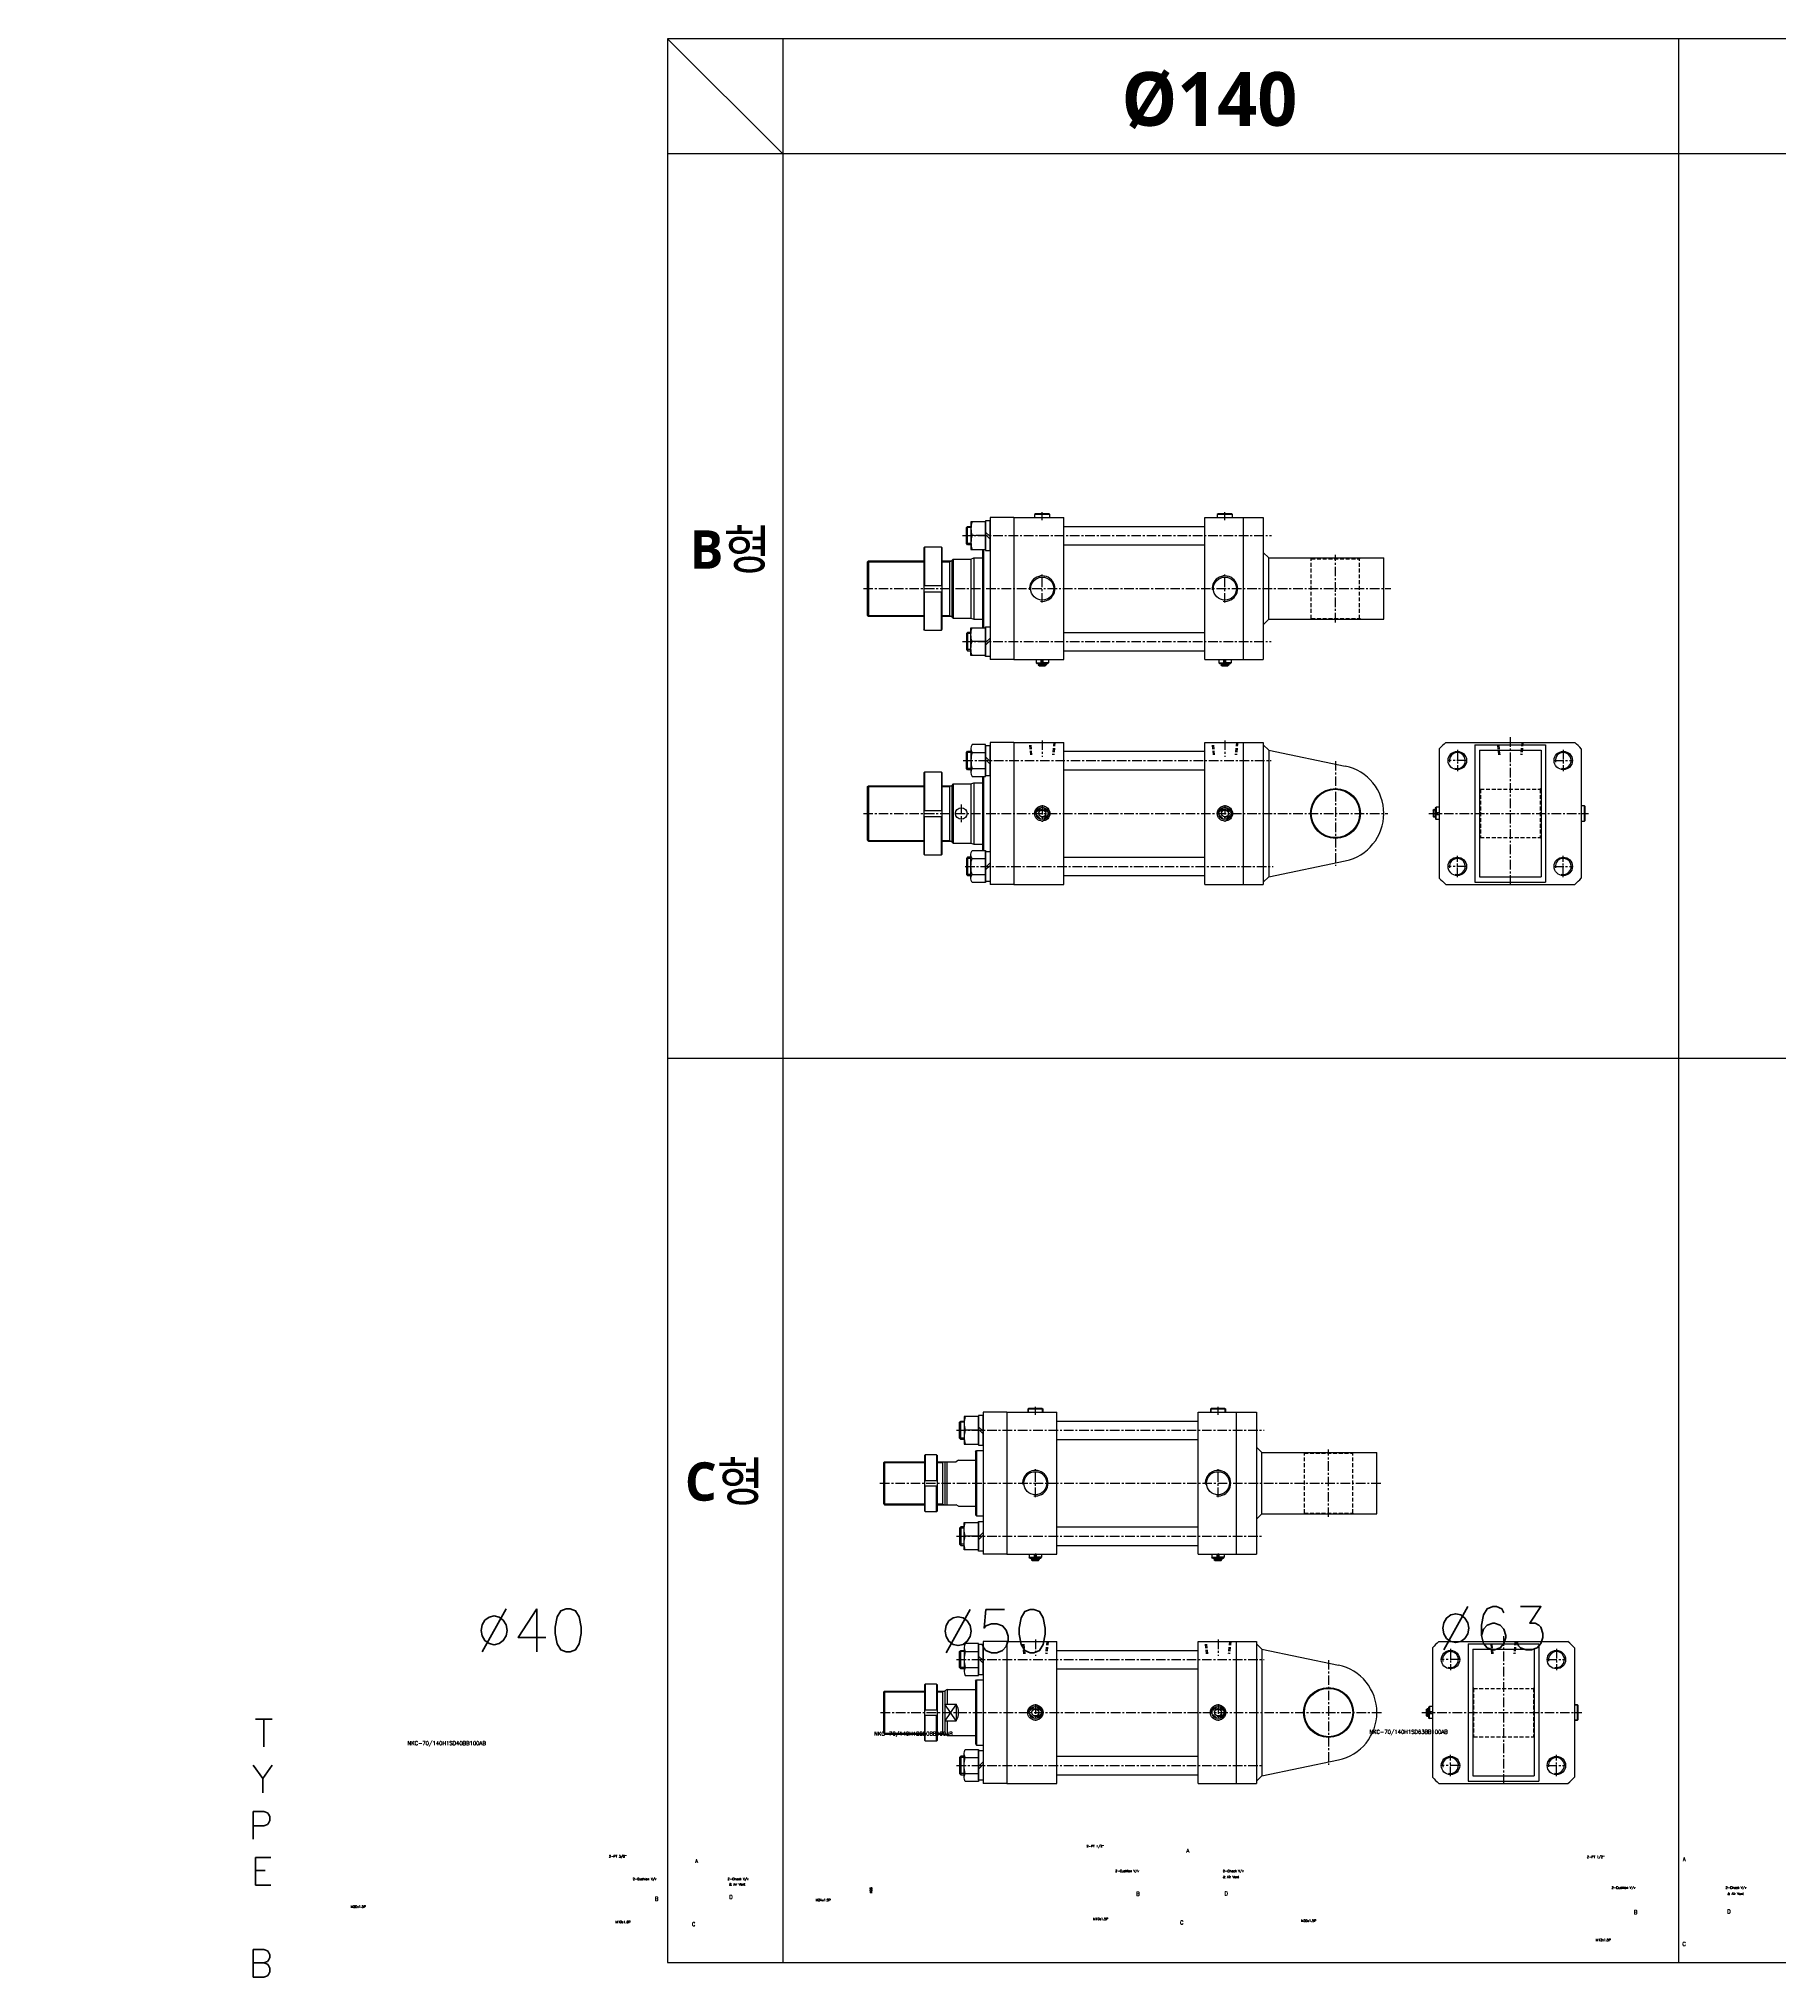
# Model space of a CAD drawing. Extents: x -819 to 29893, y -8942 to 9886.
# Drawn here: x -819 to 1448, y -19 to 2506 of the extents above; entities that cross this region are included whole.
import ezdxf

# ---------------------------------------------------------------- set-up
doc = ezdxf.new("R2010")
doc.units = 0
doc.header["$LTSCALE"] = 10
doc.header["$MEASUREMENT"] = 0
doc.linetypes.add('CENTER', pattern=[2, 1.25, -0.25, 0.25, -0.25])
doc.linetypes.add('HIDDENX2', pattern=[0.75, 0.5, -0.25])
doc.layers.get('0').update_dxf_attribs({"linetype": 'CONTINUOUS'})
for name, color, linetype in [('HID', 2, 'HIDDENX2'), ('Line', 7, 'CONTINUOUS'), ('ML', 7, 'CONTINUOUS')]:
    doc.layers.add(name, color=color, linetype=linetype)
doc.styles.add('GHS', font='romans', dxfattribs={"bigfont": 'ghs'})
doc.styles.add('문자', font='romans.shx')

msp = doc.modelspace()

# ---------------------------------------------------------------- linework, layer by layer
for p, q in [((9354.3, 2505.7), (0, 2505.7)), ((0, 2505.7), (0, 0)), ((150, 2355.7), (0, 2505.7)), ((150, 2505.7), (150, 0)), ((1317.3, 0), (1317.3, 2505.7)), ((9354.3, 2355.7), (0, 2355.7)), ((0, 1177.9), (9354.3, 1177.9)), ((0, 0), (9354.3, 0))]:
    msp.add_line(p, q)
at = {"layer": 'HID'}
for p, q in [((837.6, 1829.5), (838.6, 1828.5)), ((838.6, 1750.5), (838.6, 1828.5)), ((838.6, 1828.5), (901.6, 1828.5)), ((902.6, 1829.5), (901.6, 1828.5)), ((901.6, 1750.5), (901.6, 1828.5)), ((837.6, 1749.5), (838.6, 1750.5)), ((838.6, 1750.5), (901.6, 1750.5)), ((902.6, 1749.5), (901.6, 1750.5)), ((473.1, 1573.1), (471.5, 1589.1)), ((474.7, 1573.1), (473.1, 1589.1)), ((503.1, 1589.1), (501.5, 1573.1)), ((504.7, 1589.1), (503.1, 1573.1)), ((711.1, 1573.1), (709.5, 1589.1)), ((712.7, 1573.1), (711.1, 1589.1)), ((741.1, 1589.1), (739.5, 1573.1)), ((742.7, 1589.1), (741.1, 1573.1)), ((1082.9, 1573.1), (1081.3, 1589.1)), ((1084.5, 1573.1), (1082.9, 1589.1)), ((1112.9, 1589.1), (1111.3, 1573.1)), ((1114.5, 1589.1), (1112.9, 1573.1)), ((1057.9, 1529.1), (1058.9, 1528.1)), ((1058.9, 1528.1), (1136.9, 1528.1)), ((1058.9, 1528.1), (1058.9, 1465.1)), ((1137.9, 1529.1), (1136.9, 1528.1)), ((1136.9, 1528.1), (1136.9, 1465.1)), ((1057.9, 1464.1), (1058.9, 1465.1)), ((1058.9, 1465.1), (1136.9, 1465.1)), ((1137.9, 1464.1), (1136.9, 1465.1)), ((828.6, 664.2), (829.6, 663.2)), ((829.6, 585.2), (829.6, 663.2)), ((829.6, 663.2), (892.6, 663.2)), ((893.6, 664.2), (892.6, 663.2)), ((892.6, 585.2), (892.6, 663.2)), ((828.6, 584.2), (829.6, 585.2)), ((829.6, 585.2), (892.6, 585.2)), ((893.6, 584.2), (892.6, 585.2)), ((464.1, 402), (462.5, 418)), ((465.7, 402), (464.1, 418)), ((494.1, 418), (492.5, 402)), ((495.7, 418), (494.1, 402)), ((702.1, 402), (700.5, 418)), ((703.7, 402), (702.1, 418)), ((732.1, 418), (730.5, 402)), ((733.7, 418), (732.1, 402)), ((1074, 402), (1072.4, 418)), ((1075.6, 402), (1074, 418)), ((1104, 418), (1102.4, 402)), ((1105.6, 418), (1104, 402)), ((1049, 358), (1050, 357)), ((1050, 357), (1128, 357)), ((1050, 357), (1050, 294)), ((1129, 358), (1128, 357)), ((1128, 357), (1128, 294)), ((1049, 293), (1050, 294)), ((1050, 294), (1128, 294)), ((1129, 293), (1128, 294))]:
    msp.add_line(p, q, dxfattribs=at)
at = {"layer": 'Line'}
for p, q in [((395.2, 1868.9), (389.2, 1868.9)), ((395.2, 1848.1), (389.2, 1848.1)), ((260.6, 1824.5), (333.8, 1824.5)), ((357.8, 1824.5), (367.1, 1824.5)), ((367.1, 1824.5), (368.8, 1825.5)), ((260.6, 1754.5), (333.8, 1754.5)), ((357.8, 1754.5), (367.1, 1754.5)), ((367.1, 1754.5), (368.8, 1753.5)), ((395.2, 1730.9), (389.2, 1730.9)), ((395.2, 1710.1), (389.2, 1710.1)), ((483.6, 1692), (483.6, 1689.5)), ((492.6, 1692), (492.6, 1689.5)), ((721.6, 1692), (721.6, 1689.5)), ((730.6, 1692), (730.6, 1689.5)), ((395.2, 1576), (389.2, 1576)), ((395.2, 1555.2), (389.2, 1555.2)), ((260.6, 1531.6), (333.8, 1531.6)), ((357.8, 1531.6), (367.1, 1531.6)), ((367.1, 1531.6), (368.8, 1532.6)), ((1000.4, 1501.1), (997.9, 1501.1)), ((1000.4, 1492.1), (997.9, 1492.1)), ((260.6, 1461.6), (333.8, 1461.6)), ((357.8, 1461.6), (367.1, 1461.6)), ((367.1, 1461.6), (368.8, 1460.6)), ((395.2, 1438), (389.2, 1438)), ((395.2, 1417.2), (389.2, 1417.2)), ((469.6, 721.2), (469.6, 716.7)), ((488.6, 716.7), (488.6, 721.2)), ((707.6, 721.2), (707.6, 716.7)), ((726.6, 716.7), (726.6, 721.2)), ((281.6, 651.2), (334.5, 651.2)), ((351.5, 651.2), (358.1, 651.2)), ((358.1, 651.2), (359.9, 652.2)), ((281.6, 597.2), (334.5, 597.2)), ((351.5, 597.2), (358.1, 597.2)), ((358.1, 597.2), (359.9, 596.2)), ((386.2, 565.6), (380.2, 565.6)), ((386.2, 544.8), (380.2, 544.8)), ((474.6, 526.7), (474.6, 524.2)), ((483.6, 526.7), (483.6, 524.2)), ((712.6, 526.7), (712.6, 524.2)), ((721.6, 526.7), (721.6, 524.2)), ((386.2, 404.9), (380.2, 404.9)), ((386.2, 384.2), (380.2, 384.2)), ((358.1, 352.5), (359.9, 353.5)), ((281.6, 352.5), (334.5, 352.5)), ((351.5, 352.5), (358.1, 352.5)), ((376.1, 336.3), (361.1, 314.8)), ((376.1, 314.8), (361.1, 336.3)), ((991.5, 330), (989, 330)), ((1186, 335), (1181.5, 335)), ((991.5, 321), (989, 321)), ((1181.5, 316), (1186, 316)), ((281.6, 298.5), (334.5, 298.5)), ((351.5, 298.5), (358.1, 298.5)), ((358.1, 298.5), (359.9, 297.5)), ((386.2, 266.9), (380.2, 266.9)), ((386.2, 246.2), (380.2, 246.2))]:
    msp.add_line(p, q, dxfattribs=at)
for centre in [(488.1, 1496.6), (726.1, 1496.6), (479.1, 325.5), (717.1, 325.5)]:
    msp.add_circle(centre, 4.5, dxfattribs=at)
for centre, radius, start, end in [((488.1, 1789.5), 16.6, 262.807, 186.1554), ((726.1, 1789.5), 16.6, 262.807, 186.1554), ((1028.9, 1565.6), 10.4, 251.9737, 192.9554), ((1166.9, 1565.6), 10.4, 257.8599, 190.8987), ((488.1, 1496.6), 9.5, 261.4114, 188.1478), ((726.1, 1496.6), 9.5, 261.4114, 188.1478), ((1028.9, 1427.6), 10.4, 255.4467, 191.0432), ((1166.9, 1427.6), 10.4, 255.7855, 190.7916), ((479.1, 624.2), 16.6, 262.807, 186.1554), ((717.1, 624.2), 16.6, 262.807, 186.1554), ((1020, 394.5), 10.4, 251.9737, 192.9554), ((1158, 394.5), 10.4, 257.8599, 190.8987), ((479.1, 325.5), 9.5, 261.4114, 188.1478), ((717.1, 325.5), 9.5, 261.4114, 188.1478), ((1020, 256.5), 10.4, 255.4467, 191.0432), ((1158, 256.5), 10.4, 255.7855, 190.7916)]:
    msp.add_arc(centre, radius, start, end, dxfattribs=at)
at = {"layer": 'ML'}
for p, q in [((390.8, 1846.5), (390.8, 1870.5)), ((395.2, 1874.1), (395.2, 1842.9)), ((420.1, 1882), (420.1, 1697)), ((451.1, 1882), (420.1, 1882)), ((451.1, 1882), (451.1, 1697)), ((451.1, 1882), (516.1, 1882)), ((479.1, 1887), (478.1, 1886)), ((498.1, 1886), (478.1, 1886)), ((478.1, 1886), (478.1, 1882)), ((497.1, 1887), (479.1, 1887)), ((497.1, 1887), (498.1, 1886)), ((498.1, 1882), (498.1, 1886)), ((516.1, 1697), (516.1, 1882)), ((516.1, 1870.5), (700.1, 1870.5)), ((700.1, 1697), (700.1, 1882)), ((700.1, 1882), (750.1, 1882)), ((717.1, 1887), (716.1, 1886)), ((736.1, 1886), (716.1, 1886)), ((716.1, 1886), (716.1, 1882)), ((735.1, 1887), (717.1, 1887)), ((735.1, 1887), (736.1, 1886)), ((736.1, 1882), (736.1, 1886)), ((750.1, 1697), (750.1, 1882)), ((750.1, 1882), (776.1, 1882)), ((776.1, 1882), (776.1, 1697)), ((333.8, 1842.5), (334.8, 1843.5)), ((356.8, 1843.5), (334.8, 1843.5)), ((334.8, 1843.5), (334.8, 1793.5)), ((356.8, 1843.5), (356.8, 1793.5)), ((356.8, 1843.5), (357.8, 1842.5)), ((414.2, 1863.1), (420.1, 1857.2)), ((414.2, 1859.8), (420.1, 1853.9)), ((516.1, 1846.5), (700.1, 1846.5)), ((260.1, 1824), (261.6, 1825.5)), ((260.1, 1824), (260.1, 1755)), ((261.6, 1825.5), (261.6, 1753.5)), ((261.6, 1825.5), (333.8, 1825.5)), ((333.8, 1842.5), (333.8, 1736.5)), ((357.8, 1736.5), (357.8, 1842.5)), ((357.8, 1825.5), (370.1, 1825.5)), ((367.1, 1825.5), (367.1, 1753.5)), ((372.1, 1828), (370.1, 1826)), ((370.1, 1826), (370.1, 1753)), ((372.1, 1828), (395.1, 1828)), ((372.1, 1828), (372.1, 1751)), ((395.1, 1828), (399.1, 1829.5)), ((395.1, 1828), (395.1, 1751)), ((399.1, 1829.5), (399.1, 1749.5)), ((399.1, 1829.5), (410.1, 1829.5)), ((410.1, 1840.5), (410.1, 1738.5)), ((411.6, 1840.5), (411.6, 1738.5)), ((776.1, 1836.5), (783.1, 1829.5)), ((783.1, 1749.5), (783.1, 1829.5)), ((783.1, 1829.5), (933.1, 1829.5)), ((933.1, 1749.5), (933.1, 1829.5)), ((333.8, 1793.5), (357.8, 1793.5)), ((333.8, 1785.5), (357.8, 1785.5)), ((334.8, 1735.5), (334.8, 1785.5)), ((356.8, 1735.5), (356.8, 1785.5)), ((260.1, 1755), (261.6, 1753.5)), ((261.6, 1753.5), (333.8, 1753.5)), ((357.8, 1753.5), (370.1, 1753.5)), ((372.1, 1751), (370.1, 1753)), ((372.1, 1751), (395.1, 1751)), ((395.1, 1751), (399.1, 1749.5)), ((399.1, 1749.5), (410.1, 1749.5)), ((776.1, 1742.5), (783.1, 1749.5)), ((783.1, 1749.5), (933.1, 1749.5)), ((334.8, 1735.5), (333.8, 1736.5)), ((334.8, 1735.5), (356.8, 1735.5)), ((356.8, 1735.5), (357.8, 1736.5)), ((390.8, 1732.5), (390.8, 1708.5)), ((395.2, 1704.9), (395.2, 1736.1)), ((414.2, 1720.5), (396.8, 1720.5)), ((414.2, 1719.2), (420.1, 1725.1)), ((414.2, 1715.9), (420.1, 1721.8)), ((516.1, 1732.5), (700.1, 1732.5)), ((451.1, 1697), (420.1, 1697)), ((451.1, 1697), (516.1, 1697)), ((480.1, 1697), (480.1, 1693)), ((480.1, 1693), (486.8, 1693)), ((481.1, 1692), (480.1, 1693)), ((481.1, 1692), (495.1, 1692)), ((483.1, 1692), (483.1, 1690)), ((486.8, 1692), (486.8, 1697)), ((489.4, 1692), (489.4, 1697)), ((496.1, 1693), (489.4, 1693)), ((493.1, 1692), (493.1, 1690)), ((495.1, 1692), (496.1, 1693)), ((496.1, 1697), (496.1, 1693)), ((516.1, 1708.5), (700.1, 1708.5)), ((700.1, 1697), (750.1, 1697)), ((718.1, 1697), (718.1, 1693)), ((718.1, 1693), (724.8, 1693)), ((719.1, 1692), (718.1, 1693)), ((719.1, 1692), (733.1, 1692)), ((721.1, 1692), (721.1, 1690)), ((724.8, 1692), (724.8, 1697)), ((727.4, 1692), (727.4, 1697)), ((734.1, 1693), (727.4, 1693)), ((731.1, 1692), (731.1, 1690)), ((733.1, 1692), (734.1, 1693)), ((734.1, 1697), (734.1, 1693)), ((750.1, 1697), (776.1, 1697)), ((483.1, 1690), (493.1, 1690)), ((484.1, 1689), (483.1, 1690)), ((484.1, 1689), (492.1, 1689)), ((492.1, 1689), (493.1, 1690)), ((721.1, 1690), (731.1, 1690)), ((722.1, 1689), (721.1, 1690)), ((722.1, 1689), (730.1, 1689)), ((730.1, 1689), (731.1, 1690)), ((390.8, 1553.6), (390.8, 1577.6)), ((395.2, 1581.2), (395.2, 1550)), ((396.8, 1576), (414.2, 1576)), ((414.2, 1570.2), (420.1, 1564.3)), ((414.2, 1566.9), (420.1, 1561)), ((451.1, 1589.1), (420.1, 1589.1)), ((420.1, 1589.1), (420.1, 1404.1)), ((451.1, 1589.1), (451.1, 1404.1)), ((451.1, 1589.1), (516.1, 1589.1)), ((516.1, 1404.1), (516.1, 1589.1)), ((516.1, 1577.6), (700.1, 1577.6)), ((700.1, 1404.1), (700.1, 1589.1)), ((700.1, 1589.1), (750.1, 1589.1)), ((750.1, 1404.1), (750.1, 1589.1)), ((750.1, 1589.1), (776.1, 1589.1)), ((776.1, 1589.1), (776.1, 1404.1)), ((776.1, 1586.1), (783.1, 1579.1)), ((783.1, 1579.1), (882.9, 1558.3)), ((783.1, 1579.1), (783.1, 1414.1)), ((1005.4, 1580.7), (1005.4, 1456.6)), ((1013.9, 1589.1), (1182, 1589.1)), ((1051.9, 1586.1), (1051.9, 1407.1)), ((1051.9, 1586.1), (1143.9, 1586.1)), ((1057.9, 1579.1), (1057.9, 1414.1)), ((1057.9, 1579.1), (1137.9, 1579.1)), ((1137.9, 1579.1), (1137.9, 1414.1)), ((1143.9, 1586.1), (1143.9, 1407.1)), ((1190.4, 1580.7), (1190.4, 1456.6)), ((333.8, 1549.6), (334.8, 1550.6)), ((333.8, 1549.6), (333.8, 1443.6)), ((334.8, 1550.6), (334.8, 1500.6)), ((356.8, 1550.6), (334.8, 1550.6)), ((356.8, 1550.6), (356.8, 1500.6)), ((356.8, 1550.6), (357.8, 1549.6)), ((357.8, 1443.6), (357.8, 1549.6)), ((396.8, 1555.2), (414.2, 1555.2)), ((410.1, 1544.8), (410.1, 1448.4)), ((411.6, 1544.8), (411.6, 1448.4)), ((516.1, 1553.6), (700.1, 1553.6)), ((260.1, 1531.1), (261.6, 1532.6)), ((260.1, 1531.1), (260.1, 1462.1)), ((261.6, 1532.6), (333.8, 1532.6)), ((261.6, 1532.6), (261.6, 1460.6)), ((357.8, 1532.6), (370.1, 1532.6)), ((367.1, 1532.6), (367.1, 1460.6)), ((372.1, 1535.1), (370.1, 1533.1)), ((370.1, 1533.1), (370.1, 1460.1)), ((372.1, 1535.1), (372.1, 1458.1)), ((372.1, 1535.1), (395.1, 1535.1)), ((395.1, 1535.1), (399.1, 1536.6)), ((395.1, 1535.1), (395.1, 1458.1)), ((399.1, 1536.6), (399.1, 1456.6)), ((399.1, 1536.6), (410.1, 1536.6)), ((333.8, 1500.6), (357.8, 1500.6)), ((333.8, 1492.6), (357.8, 1492.6)), ((334.8, 1442.6), (334.8, 1492.6)), ((356.8, 1442.6), (356.8, 1492.6)), ((486.8, 1504.5), (480.2, 1497.9)), ((480.2, 1495.3), (486.8, 1488.7)), ((489.4, 1504.5), (496, 1497.9)), ((496, 1495.3), (489.4, 1488.7)), ((724.8, 1504.5), (718.2, 1497.9)), ((718.2, 1495.3), (724.8, 1488.7)), ((727.4, 1504.5), (734, 1497.9)), ((734, 1495.3), (727.4, 1488.7)), ((997.4, 1500.6), (998.4, 1501.6)), ((997.4, 1500.6), (997.4, 1492.6)), ((997.4, 1492.6), (998.4, 1491.6)), ((998.4, 1501.6), (998.4, 1491.6)), ((1000.4, 1501.6), (998.4, 1501.6)), ((1000.4, 1491.6), (998.4, 1491.6)), ((1000.4, 1503.6), (1001.4, 1504.6)), ((1000.4, 1503.6), (1000.4, 1489.6)), ((1000.4, 1497.9), (1005.4, 1497.9)), ((1000.4, 1495.3), (1005.4, 1495.3)), ((1005.4, 1504.6), (1001.4, 1504.6)), ((1001.4, 1504.6), (1001.4, 1497.9)), ((1001.4, 1488.6), (1001.4, 1495.3)), ((1005.4, 1504.6), (1005.4, 1488.6)), ((1194.4, 1506.6), (1190.4, 1506.6)), ((1195.4, 1505.6), (1194.4, 1506.6)), ((1194.4, 1486.6), (1194.4, 1506.6)), ((1195.4, 1487.6), (1195.4, 1505.6)), ((1000.4, 1489.6), (1001.4, 1488.6)), ((1005.4, 1488.6), (1001.4, 1488.6)), ((1190.4, 1486.6), (1194.4, 1486.6)), ((1195.4, 1487.6), (1194.4, 1486.6)), ((260.1, 1462.1), (261.6, 1460.6)), ((261.6, 1460.6), (333.8, 1460.6)), ((334.8, 1442.6), (333.8, 1443.6)), ((334.8, 1442.6), (356.8, 1442.6)), ((356.8, 1442.6), (357.8, 1443.6)), ((357.8, 1460.6), (370.1, 1460.6)), ((372.1, 1458.1), (370.1, 1460.1)), ((372.1, 1458.1), (395.1, 1458.1)), ((390.8, 1439.6), (390.8, 1415.6)), ((395.1, 1458.1), (399.1, 1456.6)), ((395.2, 1412), (395.2, 1443.2)), ((399.1, 1456.6), (410.1, 1456.6)), ((516.1, 1439.6), (700.1, 1439.6)), ((1005.4, 1456.6), (1005.4, 1412.5)), ((1190.4, 1456.6), (1190.4, 1412.5)), ((396.8, 1438), (414.2, 1438)), ((396.8, 1417.2), (414.2, 1417.2)), ((414.2, 1426.3), (420.1, 1432.2)), ((414.2, 1423), (420.1, 1428.9)), ((516.1, 1415.6), (700.1, 1415.6)), ((776.1, 1407.1), (783.1, 1414.1)), ((783.1, 1414.1), (882.9, 1434.9)), ((1057.9, 1414.1), (1137.9, 1414.1)), ((451.1, 1404.1), (420.1, 1404.1)), ((451.1, 1404.1), (516.1, 1404.1)), ((700.1, 1404.1), (750.1, 1404.1)), ((750.1, 1404.1), (776.1, 1404.1)), ((1013.9, 1404.1), (1182, 1404.1)), ((1051.9, 1407.1), (1143.9, 1407.1)), ((386.2, 708.8), (386.2, 677.6)), ((411.1, 716.7), (411.1, 531.7)), ((442.1, 716.7), (411.1, 716.7)), ((442.1, 716.7), (442.1, 531.7)), ((442.1, 716.7), (507.1, 716.7)), ((470.1, 721.7), (469.1, 720.7)), ((489.1, 720.7), (469.1, 720.7)), ((469.1, 720.7), (469.1, 716.7)), ((488.1, 721.7), (470.1, 721.7)), ((488.1, 721.7), (489.1, 720.7)), ((489.1, 716.7), (489.1, 720.7)), ((507.1, 531.7), (507.1, 716.7)), ((691.1, 531.7), (691.1, 716.7)), ((691.1, 716.7), (741.1, 716.7)), ((708.1, 721.7), (707.1, 720.7)), ((727.1, 720.7), (707.1, 720.7)), ((707.1, 720.7), (707.1, 716.7)), ((726.1, 721.7), (708.1, 721.7)), ((726.1, 721.7), (727.1, 720.7)), ((727.1, 716.7), (727.1, 720.7)), ((741.1, 531.7), (741.1, 716.7)), ((741.1, 716.7), (767.1, 716.7)), ((767.1, 716.7), (767.1, 531.7)), ((386.2, 703.6), (380.2, 703.6)), ((386.2, 682.8), (380.2, 682.8)), ((381.9, 681.2), (381.9, 705.2)), ((405.2, 693.2), (387.8, 693.2)), ((405.2, 697.8), (411.1, 691.9)), ((405.2, 694.5), (411.1, 688.6)), ((507.1, 705.2), (691.1, 705.2)), ((334.5, 660.2), (335.5, 661.2)), ((334.5, 660.2), (334.5, 588.2)), ((335.5, 661.2), (335.5, 627.7)), ((350.5, 661.2), (335.5, 661.2)), ((350.5, 661.2), (350.5, 627.7)), ((350.5, 661.2), (351.5, 660.2)), ((351.5, 588.2), (351.5, 660.2)), ((401.1, 665.2), (402.6, 666.7)), ((401.1, 665.2), (401.1, 583.2)), ((402.6, 666.7), (402.6, 581.7)), ((402.6, 666.7), (411.1, 666.7)), ((507.1, 681.2), (691.1, 681.2)), ((767.1, 671.2), (774.1, 664.2)), ((774.1, 664.2), (924.1, 664.2)), ((774.1, 584.2), (774.1, 664.2)), ((924.1, 584.2), (924.1, 664.2)), ((281.1, 650.7), (282.6, 652.2)), ((281.1, 650.7), (281.1, 597.7)), ((282.6, 652.2), (282.6, 596.2)), ((282.6, 652.2), (334.5, 652.2)), ((351.5, 652.2), (361.1, 652.2)), ((358.1, 652.2), (358.1, 596.2)), ((361.1, 652.2), (361.1, 596.2)), ((361.1, 652.2), (376.1, 652.2)), ((364.1, 596.2), (364.1, 652.2)), ((379.1, 654.2), (376.1, 652.2)), ((379.1, 654.2), (401.1, 654.2)), ((334.5, 627.7), (351.5, 627.7)), ((334.5, 620.7), (351.5, 620.7)), ((335.5, 587.2), (335.5, 620.7)), ((350.5, 587.2), (350.5, 620.7)), ((281.1, 597.7), (282.6, 596.2)), ((282.6, 596.2), (334.5, 596.2)), ((334.5, 588.2), (335.5, 587.2)), ((335.5, 587.2), (350.5, 587.2)), ((350.5, 587.2), (351.5, 588.2)), ((351.5, 596.2), (361.1, 596.2)), ((361.1, 596.2), (376.1, 596.2)), ((379.1, 594.2), (376.1, 596.2)), ((379.1, 594.2), (401.1, 594.2)), ((401.1, 583.2), (402.6, 581.7)), ((402.6, 581.7), (411.1, 581.7)), ((767.1, 577.2), (774.1, 584.2)), ((774.1, 584.2), (924.1, 584.2)), ((381.9, 567.2), (381.9, 543.2)), ((386.2, 539.6), (386.2, 570.8)), ((405.2, 553.9), (411.1, 559.8)), ((405.2, 550.6), (411.1, 556.5)), ((507.1, 567.2), (691.1, 567.2)), ((405.2, 555.2), (387.8, 555.2)), ((442.1, 531.7), (411.1, 531.7)), ((442.1, 531.7), (507.1, 531.7)), ((471.1, 531.7), (471.1, 527.7)), ((477.8, 526.7), (477.8, 531.7)), ((480.4, 526.7), (480.4, 531.7)), ((487.1, 531.7), (487.1, 527.7)), ((507.1, 543.2), (691.1, 543.2)), ((691.1, 531.7), (741.1, 531.7)), ((709.1, 531.7), (709.1, 527.7)), ((715.8, 526.7), (715.8, 531.7)), ((718.4, 526.7), (718.4, 531.7)), ((725.1, 531.7), (725.1, 527.7)), ((741.1, 531.7), (767.1, 531.7)), ((471.1, 527.7), (477.8, 527.7)), ((472.1, 526.7), (471.1, 527.7)), ((472.1, 526.7), (486.1, 526.7)), ((474.1, 526.7), (474.1, 524.7)), ((474.1, 524.7), (484.1, 524.7)), ((475.1, 523.7), (474.1, 524.7)), ((475.1, 523.7), (483.1, 523.7)), ((487.1, 527.7), (480.4, 527.7)), ((483.1, 523.7), (484.1, 524.7)), ((484.1, 526.7), (484.1, 524.7)), ((486.1, 526.7), (487.1, 527.7)), ((709.1, 527.7), (715.8, 527.7)), ((710.1, 526.7), (709.1, 527.7)), ((710.1, 526.7), (724.1, 526.7)), ((712.1, 526.7), (712.1, 524.7)), ((712.1, 524.7), (722.1, 524.7)), ((713.1, 523.7), (712.1, 524.7)), ((713.1, 523.7), (721.1, 523.7)), ((725.1, 527.7), (718.4, 527.7)), ((721.1, 523.7), (722.1, 524.7)), ((722.1, 526.7), (722.1, 524.7)), ((724.1, 526.7), (725.1, 527.7)), ((381.9, 382.5), (381.9, 406.5)), ((386.2, 410.1), (386.2, 378.9)), ((387.8, 404.9), (405.2, 404.9)), ((442.1, 418), (411.1, 418)), ((411.1, 418), (411.1, 233)), ((442.1, 418), (442.1, 233)), ((442.1, 418), (507.1, 418)), ((507.1, 233), (507.1, 418)), ((507.1, 406.5), (691.1, 406.5)), ((691.1, 233), (691.1, 418)), ((691.1, 418), (741.1, 418)), ((741.1, 233), (741.1, 418)), ((741.1, 418), (767.1, 418)), ((767.1, 418), (767.1, 233)), ((767.1, 415), (774.1, 408)), ((774.1, 408), (774.1, 243)), ((774.1, 408), (874, 387.2)), ((996.5, 409.6), (996.5, 285.5)), ((1004.9, 418), (1173.1, 418)), ((1043, 415), (1043, 236)), ((1043, 415), (1135, 415)), ((1049, 408), (1049, 243)), ((1049, 408), (1129, 408)), ((1129, 408), (1129, 243)), ((1135, 415), (1135, 236)), ((1181.5, 409.6), (1181.5, 285.5)), ((387.8, 384.1), (405.2, 384.1)), ((405.2, 399.1), (411.1, 393.2)), ((405.2, 395.8), (411.1, 389.9)), ((507.1, 382.5), (691.1, 382.5)), ((281.1, 352), (282.6, 353.5)), ((282.6, 353.5), (334.5, 353.5)), ((282.6, 353.5), (282.6, 297.5)), ((334.5, 361.5), (335.5, 362.5)), ((334.5, 361.5), (334.5, 289.5)), ((350.5, 362.5), (335.5, 362.5)), ((335.5, 362.5), (335.5, 329)), ((350.5, 362.5), (351.5, 361.5)), ((350.5, 362.5), (350.5, 329)), ((351.5, 289.5), (351.5, 361.5)), ((351.5, 353.5), (361.1, 353.5)), ((358.1, 353.5), (358.1, 297.5)), ((364.1, 355.5), (361.1, 353.8)), ((361.1, 353.8), (361.1, 297.3)), ((364.1, 355.5), (401.1, 355.5)), ((364.1, 355.5), (364.1, 336.3)), ((401.1, 366.5), (402.6, 368)), ((401.1, 366.5), (401.1, 284.5)), ((402.6, 368), (402.6, 283)), ((402.6, 368), (411.1, 368)), ((281.1, 352), (281.1, 299)), ((334.5, 329), (351.5, 329)), ((361.1, 336.3), (376.1, 336.3)), ((376.1, 336.3), (376.1, 314.8)), ((477.8, 333.4), (471.2, 326.8)), ((480.4, 333.4), (487, 326.8)), ((715.8, 333.4), (709.2, 326.8)), ((718.4, 333.4), (725, 326.8)), ((988.5, 329.5), (989.5, 330.5)), ((988.5, 329.5), (988.5, 321.5)), ((989.5, 330.5), (989.5, 320.5)), ((991.5, 330.5), (989.5, 330.5)), ((991.5, 332.5), (992.5, 333.5)), ((991.5, 332.5), (991.5, 318.5)), ((996.5, 333.5), (992.5, 333.5)), ((992.5, 333.5), (992.5, 326.8)), ((996.5, 333.5), (996.5, 317.5)), ((1185.5, 335.5), (1181.5, 335.5)), ((1186.5, 334.5), (1185.5, 335.5)), ((1185.5, 315.5), (1185.5, 335.5)), ((1186.5, 316.5), (1186.5, 334.5)), ((334.5, 322), (351.5, 322)), ((335.5, 288.5), (335.5, 322)), ((350.5, 288.5), (350.5, 322)), ((361.1, 314.8), (376.1, 314.8)), ((364.1, 314.8), (364.1, 295.5)), ((471.2, 324.2), (477.8, 317.6)), ((487, 324.2), (480.4, 317.6)), ((709.2, 324.2), (715.8, 317.6)), ((725, 324.2), (718.4, 317.6)), ((988.5, 321.5), (989.5, 320.5)), ((991.5, 320.5), (989.5, 320.5)), ((991.5, 326.8), (996.5, 326.8)), ((991.5, 324.2), (996.5, 324.2)), ((991.5, 318.5), (992.5, 317.5)), ((992.5, 317.5), (992.5, 324.2)), ((996.5, 317.5), (992.5, 317.5)), ((1181.5, 315.5), (1185.5, 315.5)), ((1186.5, 316.5), (1185.5, 315.5)), ((281.1, 299), (282.6, 297.5)), ((282.6, 297.5), (334.5, 297.5)), ((334.5, 289.5), (335.5, 288.5)), ((335.5, 288.5), (350.5, 288.5)), ((350.5, 288.5), (351.5, 289.5)), ((351.5, 297.5), (361.1, 297.5)), ((364.1, 295.5), (361.1, 297.3)), ((364.1, 295.5), (401.1, 295.5)), ((401.1, 284.5), (402.6, 283)), ((402.6, 283), (411.1, 283)), ((996.5, 285.5), (996.5, 241.5)), ((1181.5, 285.5), (1181.5, 241.5)), ((381.9, 268.5), (381.9, 244.5)), ((386.2, 240.9), (386.2, 272.1)), ((387.8, 266.9), (405.2, 266.9)), ((405.2, 255.2), (411.1, 261.1)), ((405.2, 251.9), (411.1, 257.8)), ((507.1, 268.5), (691.1, 268.5)), ((774.1, 243), (874, 263.9)), ((387.8, 246.1), (405.2, 246.1)), ((442.1, 233), (411.1, 233)), ((442.1, 233), (507.1, 233)), ((507.1, 244.5), (691.1, 244.5)), ((691.1, 233), (741.1, 233)), ((741.1, 233), (767.1, 233)), ((767.1, 236), (774.1, 243)), ((1004.9, 233), (1173.1, 233)), ((1043, 236), (1135, 236)), ((1049, 243), (1129, 243))]:
    msp.add_line(p, q, dxfattribs=at)
at = {"layer": 'ML', "color": 1, "linetype": 'CENTER'}
for p, q in [((488.1, 1878.7), (488.1, 1889.1)), ((726.1, 1878.7), (726.1, 1889.1)), ((384.2, 1858.5), (786.7, 1858.5)), ((414.2, 1858.5), (396.8, 1858.5)), ((870.1, 1745.5), (870.1, 1833.5)), ((488.1, 1771.2), (488.1, 1807.8)), ((726.1, 1771.2), (726.1, 1807.8)), ((255, 1789.5), (942.4, 1789.5)), ((384.2, 1720.5), (786.4, 1720.5)), ((488.1, 1697.8), (488.1, 1688.3)), ((726.1, 1697.8), (726.1, 1688.3)), ((488.1, 1591.8), (488.1, 1570.5)), ((726.1, 1591.8), (726.1, 1570.5)), ((1097.9, 1596.1), (1097.9, 1401.5)), ((385.2, 1565.6), (786.2, 1565.6)), ((1040.9, 1565.6), (1017, 1565.6)), ((1028.9, 1579.4), (1028.9, 1551.8)), ((1155, 1565.6), (1178.9, 1565.6)), ((1166.9, 1579.4), (1166.9, 1551.8)), ((870.1, 1564.9), (870.1, 1428.2)), ((255, 1496.6), (938.5, 1496.6)), ((382.6, 1508.1), (382.6, 1485.1)), ((488.1, 1507.6), (488.1, 1485.6)), ((726.1, 1507.6), (726.1, 1485.6)), ((991.6, 1496.6), (1200, 1496.6)), ((1028.9, 1413.8), (1028.9, 1441.4)), ((1166.9, 1413.8), (1166.9, 1441.4)), ((387.6, 1427.6), (788.9, 1427.6)), ((1040.9, 1427.6), (1017, 1427.6)), ((1155, 1427.6), (1178.9, 1427.6)), ((479.1, 713.4), (479.1, 723.8)), ((717.1, 713.4), (717.1, 723.8)), ((376.3, 693.2), (777.2, 693.2)), ((861.1, 580.2), (861.1, 668.2)), ((479.1, 605.9), (479.1, 642.5)), ((717.1, 605.9), (717.1, 642.5)), ((276.7, 624.2), (931.3, 624.2)), ((376.3, 555.2), (776.2, 555.2)), ((479.1, 532.5), (479.1, 523)), ((717.1, 532.5), (717.1, 523)), ((479.1, 420.7), (479.1, 399.5)), ((717.1, 420.7), (717.1, 399.5)), ((1020, 408.3), (1020, 380.8)), ((1089, 425), (1089, 230.4)), ((1158, 408.3), (1158, 380.8)), ((376.3, 394.5), (777.2, 394.5)), ((861.1, 393.9), (861.1, 257.2)), ((1031.9, 394.5), (1008.1, 394.5)), ((1146.1, 394.5), (1169.9, 394.5)), ((479.1, 336.5), (479.1, 314.5)), ((717.1, 336.5), (717.1, 314.5)), ((277.5, 325.5), (930.5, 325.5)), ((982.7, 325.5), (1191, 325.5)), ((376.3, 256.5), (776.2, 256.5)), ((1031.9, 256.5), (1008.1, 256.5)), ((1020, 242.8), (1020, 270.3)), ((1146.1, 256.5), (1169.9, 256.5)), ((1158, 242.8), (1158, 270.3))]:
    msp.add_line(p, q, dxfattribs=at)
at = {"layer": 'ML'}
for points in [[(395.2, 1846.5), (390.8, 1846.5), (389.2, 1848.1), (389.2, 1868.9), (390.8, 1870.5), (395.2, 1870.5)], [(420.1, 1839.1), (420.1, 1877.8), (414.2, 1877.8), (414.2, 1839.1), (420.1, 1839.1)], [(395.2, 1732.5), (390.8, 1732.5), (389.2, 1730.9), (389.2, 1710.1), (390.8, 1708.5), (395.2, 1708.5)], [(420.1, 1739.8), (420.1, 1701.1), (414.2, 1701.1), (414.2, 1739.8), (420.1, 1739.8)], [(395.2, 1553.6), (390.8, 1553.6), (389.2, 1555.2), (389.2, 1576), (390.8, 1577.6), (395.2, 1577.6)], [(420.1, 1546.2), (420.1, 1584.9), (414.2, 1584.9), (414.2, 1546.2), (420.1, 1546.2)], [(395.2, 1439.6), (390.8, 1439.6), (389.2, 1438), (389.2, 1417.2), (390.8, 1415.6), (395.2, 1415.6)], [(420.1, 1446.9), (420.1, 1408.2), (414.2, 1408.2), (414.2, 1446.9), (420.1, 1446.9)], [(411.1, 673.8), (411.1, 712.5), (405.2, 712.5), (405.2, 673.8), (411.1, 673.8)], [(386.2, 681.2), (381.9, 681.2), (380.2, 682.8), (380.2, 703.6), (381.9, 705.2), (386.2, 705.2)], [(386.2, 567.2), (381.9, 567.2), (380.2, 565.6), (380.2, 544.8), (381.9, 543.2), (386.2, 543.2)], [(411.1, 574.5), (411.1, 535.8), (405.2, 535.8), (405.2, 574.5), (411.1, 574.5)], [(386.2, 382.5), (381.9, 382.5), (380.2, 384.2), (380.2, 404.9), (381.9, 406.5), (386.2, 406.5)], [(411.1, 375.2), (411.1, 413.9), (405.2, 413.9), (405.2, 375.2), (411.1, 375.2)], [(386.2, 268.5), (381.9, 268.5), (380.2, 266.9), (380.2, 246.2), (381.9, 244.5), (386.2, 244.5)], [(411.1, 275.9), (411.1, 237.2), (405.2, 237.2), (405.2, 275.9), (411.1, 275.9)]]:
    msp.add_lwpolyline(points, dxfattribs=at)
for points in [[(414.2, 1876.5), (395.2, 1876.5), (395.2, 1840.5), (414.2, 1840.5)], [(414.2, 1702.5), (395.2, 1702.5), (395.2, 1738.5), (414.2, 1738.5)], [(405.2, 711.2), (386.2, 711.2), (386.2, 675.2), (405.2, 675.2)], [(405.2, 537.2), (386.2, 537.2), (386.2, 573.2), (405.2, 573.2)]]:
    msp.add_lwpolyline(points, close=True, dxfattribs=at)
for points in [[(396.8, 1876.5, 0.178633), (396.8, 1858.5, 0.178633), (396.8, 1840.5)], [(396.8, 1702.5, -0.178633), (396.8, 1720.5, -0.178633), (396.8, 1738.5)], [(414.2, 1586.4), (396.8, 1586.4, 0.309401), (396.8, 1576, 0.154701), (396.8, 1555.2, 0.309401), (396.8, 1544.8), (414.2, 1544.8), (414.2, 1586.4)], [(414.2, 1406.8), (396.8, 1406.8, -0.309401), (396.8, 1417.2, -0.154701), (396.8, 1438, -0.309401), (396.8, 1448.4), (414.2, 1448.4), (414.2, 1406.8)], [(387.8, 711.2, 0.178633), (387.8, 693.2, 0.178633), (387.8, 675.2)], [(387.8, 537.2, -0.178633), (387.8, 555.2, -0.178633), (387.8, 573.2)], [(405.2, 415.3), (387.8, 415.3, 0.309401), (387.8, 404.9, 0.154701), (387.8, 384.1, 0.309401), (387.8, 373.7), (405.2, 373.7), (405.2, 415.3)], [(405.2, 235.7), (387.8, 235.7, -0.309401), (387.8, 246.1, -0.154701), (387.8, 266.9, -0.309401), (387.8, 277.3), (405.2, 277.3), (405.2, 235.7)]]:
    msp.add_lwpolyline(points, format="xyb", dxfattribs=at)
for centre, radius in [((488.1, 1789.5), 15), ((726.1, 1789.5), 15), ((1028.9, 1565.6), 12), ((1166.9, 1565.6), 12), ((870.1, 1496.6), 32.5), ((870.1, 1496.6), 31.5), ((382.6, 1496.6), 7.5), ((488.1, 1496.6), 10), ((488.1, 1496.6), 8), ((726.1, 1496.6), 10), ((726.1, 1496.6), 8), ((1028.9, 1427.6), 12), ((1166.9, 1427.6), 12), ((479.1, 624.2), 15), ((717.1, 624.2), 15), ((1020, 394.5), 12), ((1158, 394.5), 12), ((861.1, 325.5), 32.5), ((861.1, 325.5), 31.5), ((479.1, 325.5), 10), ((479.1, 325.5), 8), ((717.1, 325.5), 10), ((717.1, 325.5), 8), ((1020, 256.5), 12), ((1158, 256.5), 12)]:
    msp.add_circle(centre, radius, dxfattribs=at)
for centre, radius, start, end in [((1097.9, 1496.6), 125, 132.2686, 137.7314), ((1097.9, 1496.6), 125, 42.2686, 47.7314), ((870.1, 1496.6), 63, 281.7806, 78.2194), ((488.1, 1496.6), 5, 257.904, 186.2569), ((726.1, 1496.6), 5, 257.904, 186.2569), ((1097.9, 1496.6), 125, 222.2686, 227.7314), ((1097.9, 1496.6), 125, 312.2686, 317.7314), ((1089, 325.5), 125, 132.2686, 137.7314), ((1089, 325.5), 125, 42.2686, 47.7314), ((861.1, 325.5), 63, 281.7806, 78.2194), ((358.3, 325.5), 20.8, 328.8704, 31.1296), ((479.1, 325.5), 5, 257.904, 186.2569), ((717.1, 325.5), 5, 257.904, 186.2569), ((1089, 325.5), 125, 222.2686, 227.7314), ((1089, 325.5), 125, 312.2686, 317.7314)]:
    msp.add_arc(centre, radius, start, end, dxfattribs=at)

# ---------------------------------------------------------------- texts
at = {"attachment_point": 1, "style": '문자'}
for s, width, gutter_width, insert, char_height in [('{\\fMalgun Gothic|b1|i0|c129|p50;%%C140}', 124.533, 16, (591.4, 2462.3), 70), ('{\\fMalgun Gothic|b1|i0|c129|p50;B형}', 655.383, 160, (28.8, 1865.5), 50), ('{\\fMalgun Gothic|b1|i0|c129|p50;C형}', 655.383, 160, (22.5, 651.4), 50)]:
    msp.add_mtext_dynamic_manual_height_columns(s, width=width, gutter_width=gutter_width, heights=[0], dxfattribs=dict(at, insert=insert, char_height=char_height))
at = {"layer": 'ML', "color": 7, "style": 'GHS'}
for s, p in [('%%C40', (-250.1, 404.4)), ('%%C50', (354.4, 403.4)), ('%%C63', (1002.7, 407.2))]:
    msp.add_text(s, height=56.25, dxfattribs=at).set_placement(p)
at = {"layer": 'ML', "color": 4, "style": 'GHS'}
for s, p in [('NKC-70/140H1SD63BB100AB', (914.4, 297.8)), ('NKC-70/140H1SD40BB100AB', (-338.8, 283)), ('NKC-70/140H1SD50BB100AB', (269.3, 295.4))]:
    msp.add_text(s, height=5, dxfattribs=at).set_placement(p)
at = {"layer": 'ML', "style": 'GHS'}
for s, p in [('A', (35.9, 129.5)), ('A', (676, 143)), ('A', (1322.7, 131.9)), ('B', (-16.6, 80.2)), ('D', (80.2, 82.7)), ('B', (610.6, 86.8)), ('D', (725.5, 87.2)), ('C', (31.6, 47.4)), ('C', (667.7, 49.4)), ('B', (1258.9, 62.9)), ('D', (1380.6, 63.7)), ('C', (1322.1, 21.5))]:
    msp.add_text(s, height=5, dxfattribs=at).set_placement(p)
at = {"layer": 'ML', "color": 2, "style": 'GHS'}
for s, p in [('M10x1.5P', (-67.8, 51.2)), ('M10x1.5P', (554.4, 55.2)), ('M12x1.5P', (1209.4, 27.8))]:
    msp.add_text(s, height=3, dxfattribs=at).set_placement(p)
at = {"layer": 'ML', "color": 7, "insert": (-513.7, -19.3), "char_height": 36, "width": 1336.238, "attachment_point": 9, "style": 'GHS'}
msp.add_mtext('\\pi-9,l9,t9;T\\P\\pi0,l0,tz;Y\\P\\pi-9,l9,t9;P\\PE\\P\\PB', dxfattribs=at)
at = {"layer": 'ML', "color": 2, "char_height": 3, "style": 'GHS'}
for s, insert, attachment_point in [('2-PT 1/2"', (545.7, 148.9), 7), ('2-PT 3/8"', (-76.4, 135.7), 7), ('2-PT 1/2"', (1197.8, 134.9), 7), ('2-Cushion V/v', (-45.4, 106.2), 7), ('2-Check V/v', (78.2, 106.2), 7), ('& Air Vent', (80.2, 100.2), 7), ('2-Cushion V/v', (583.3, 116.5), 7), ('2-Check V/v', (723.5, 116.5), 7), ('& Air Vent', (723.5, 109.9), 7), ('M24x1.5P', (212.4, 79.6), 9), ('2-Cushion V/v', (1229.9, 94.9), 7), ('2-Check V/v', (1378.4, 94.9), 7), ('& Air Vent', (1381, 87.9), 7), ('\\A1;', (-819.3, 74.1), 7), ('M20x1.5P', (-393.3, 71.1), 9), ('M30x1.5P', (845, 52.8), 9)]:
    msp.add_mtext(s, dxfattribs=dict(at, insert=insert, attachment_point=attachment_point))
at = {"layer": 'ML', "color": 2, "insert": (265, 93.9), "char_height": 3, "attachment_point": 5, "rotation": 90, "style": 'GHS'}
msp.add_mtext('\\A1;%%C28', dxfattribs=at)

doc.saveas('drawing.dxf')
